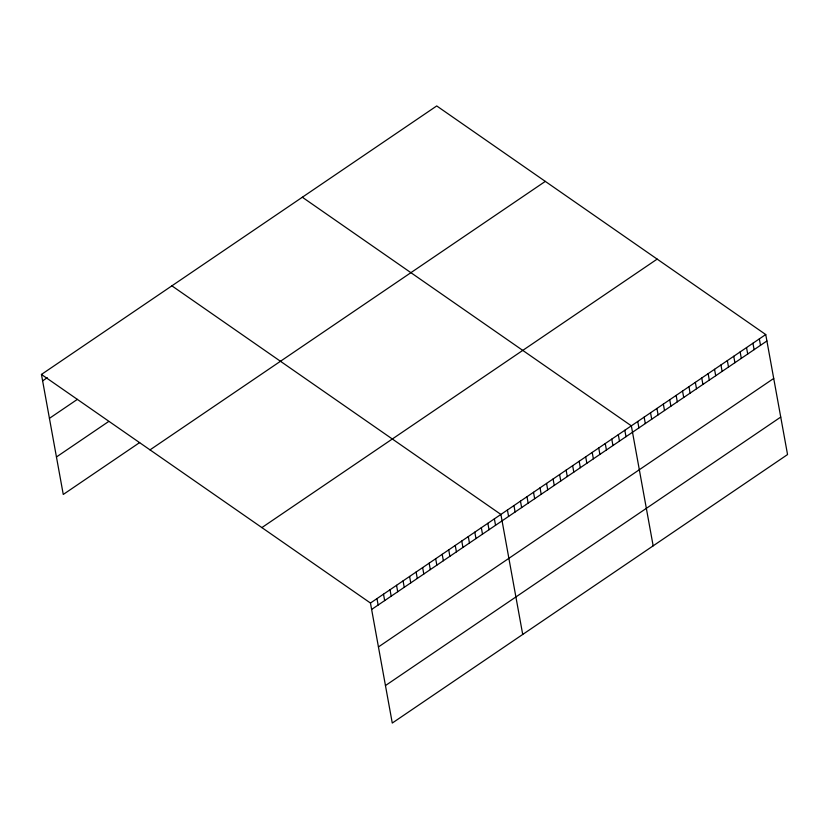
<?xml version="1.0" encoding="UTF-8"?>
<svg xmlns="http://www.w3.org/2000/svg" width="829" height="829" viewBox="0 0 829 829"><rect width="100%" height="100%" fill="white"/><g stroke="black" fill="none" stroke-linecap="round" stroke-linejoin="round"><path stroke-width="1.24" d="M41.45 374.439L436.728 105.946L765.737 334.543L787.55 454.561L392.272 723.054L370.459 603.035L41.45 374.439L63.263 494.457L139.666 442.562M42.621 380.863L47.274 377.692M49.429 418.344L77.377 399.36M56.445 456.966L108.63 421.526M150.018 449.878L545.306 181.385M261.881 527.596L657.169 259.104M370.459 603.035L765.737 334.543M371.62 609.46L766.908 340.968M378.438 646.941L773.716 378.449M385.454 685.562L780.742 417.07M302.336 197.24L631.346 425.837L653.159 545.845M171.893 285.839L500.903 514.436L522.716 634.454M759.343 338.895L760.504 345.31M752.939 343.237L754.11 349.662M746.535 347.589L747.706 354.004M740.142 351.931L741.302 358.356M733.738 356.283L734.909 362.698M727.344 360.625L728.504 367.05M720.94 364.978L722.111 371.392M714.536 369.319L715.707 375.744M708.142 373.672L709.303 380.086M701.738 378.014L702.909 384.438M695.344 382.366L696.505 388.78M688.94 386.708L690.111 393.133M682.547 391.06L683.707 397.474M676.143 395.402L677.314 401.827M669.739 399.754L670.91 406.169M663.345 404.096L664.506 410.521M656.941 408.448L658.112 414.863M650.547 412.79L651.708 419.215M644.143 417.142L645.314 423.557M637.739 421.484L638.91 427.909M624.817 430.261L625.988 436.686M618.299 434.697L619.47 441.111M611.781 439.121L612.942 445.546M605.253 443.556L606.424 449.971M598.735 447.981L599.895 454.406M592.207 452.416L593.377 458.831M585.688 456.841L586.859 463.266M579.17 461.276L580.331 467.691M572.642 465.701L573.813 472.126M566.124 470.136L567.285 476.551M559.596 474.561L560.767 480.986M553.078 478.996L554.249 485.411M546.56 483.421L547.72 489.846M540.031 487.856L541.202 494.271M533.513 492.281L534.674 498.706M526.985 496.716L528.156 503.13M520.467 501.141L521.638 507.566M513.949 505.576L515.11 511.99M507.421 510.001L508.591 516.426M494.374 518.861L495.545 525.285M487.856 523.296L489.027 529.71M481.338 527.721L482.499 534.145M474.81 532.156L475.981 538.57M468.292 536.581L469.452 543.005M461.763 541.016L462.934 547.43M455.245 545.441L456.416 551.865M448.727 549.876L449.888 556.29M442.199 554.3L443.37 560.725M435.681 558.736L436.842 565.15M429.153 563.16L430.324 569.585M422.635 567.596L423.806 574.01M416.117 572.02L417.277 578.445M409.588 576.456L410.759 582.87M403.07 580.88L404.231 587.305M396.542 585.315L397.713 591.74M390.024 589.74L391.195 596.165M383.506 594.175L384.666 600.6M376.977 598.6L378.148 605.025"/></g></svg>
